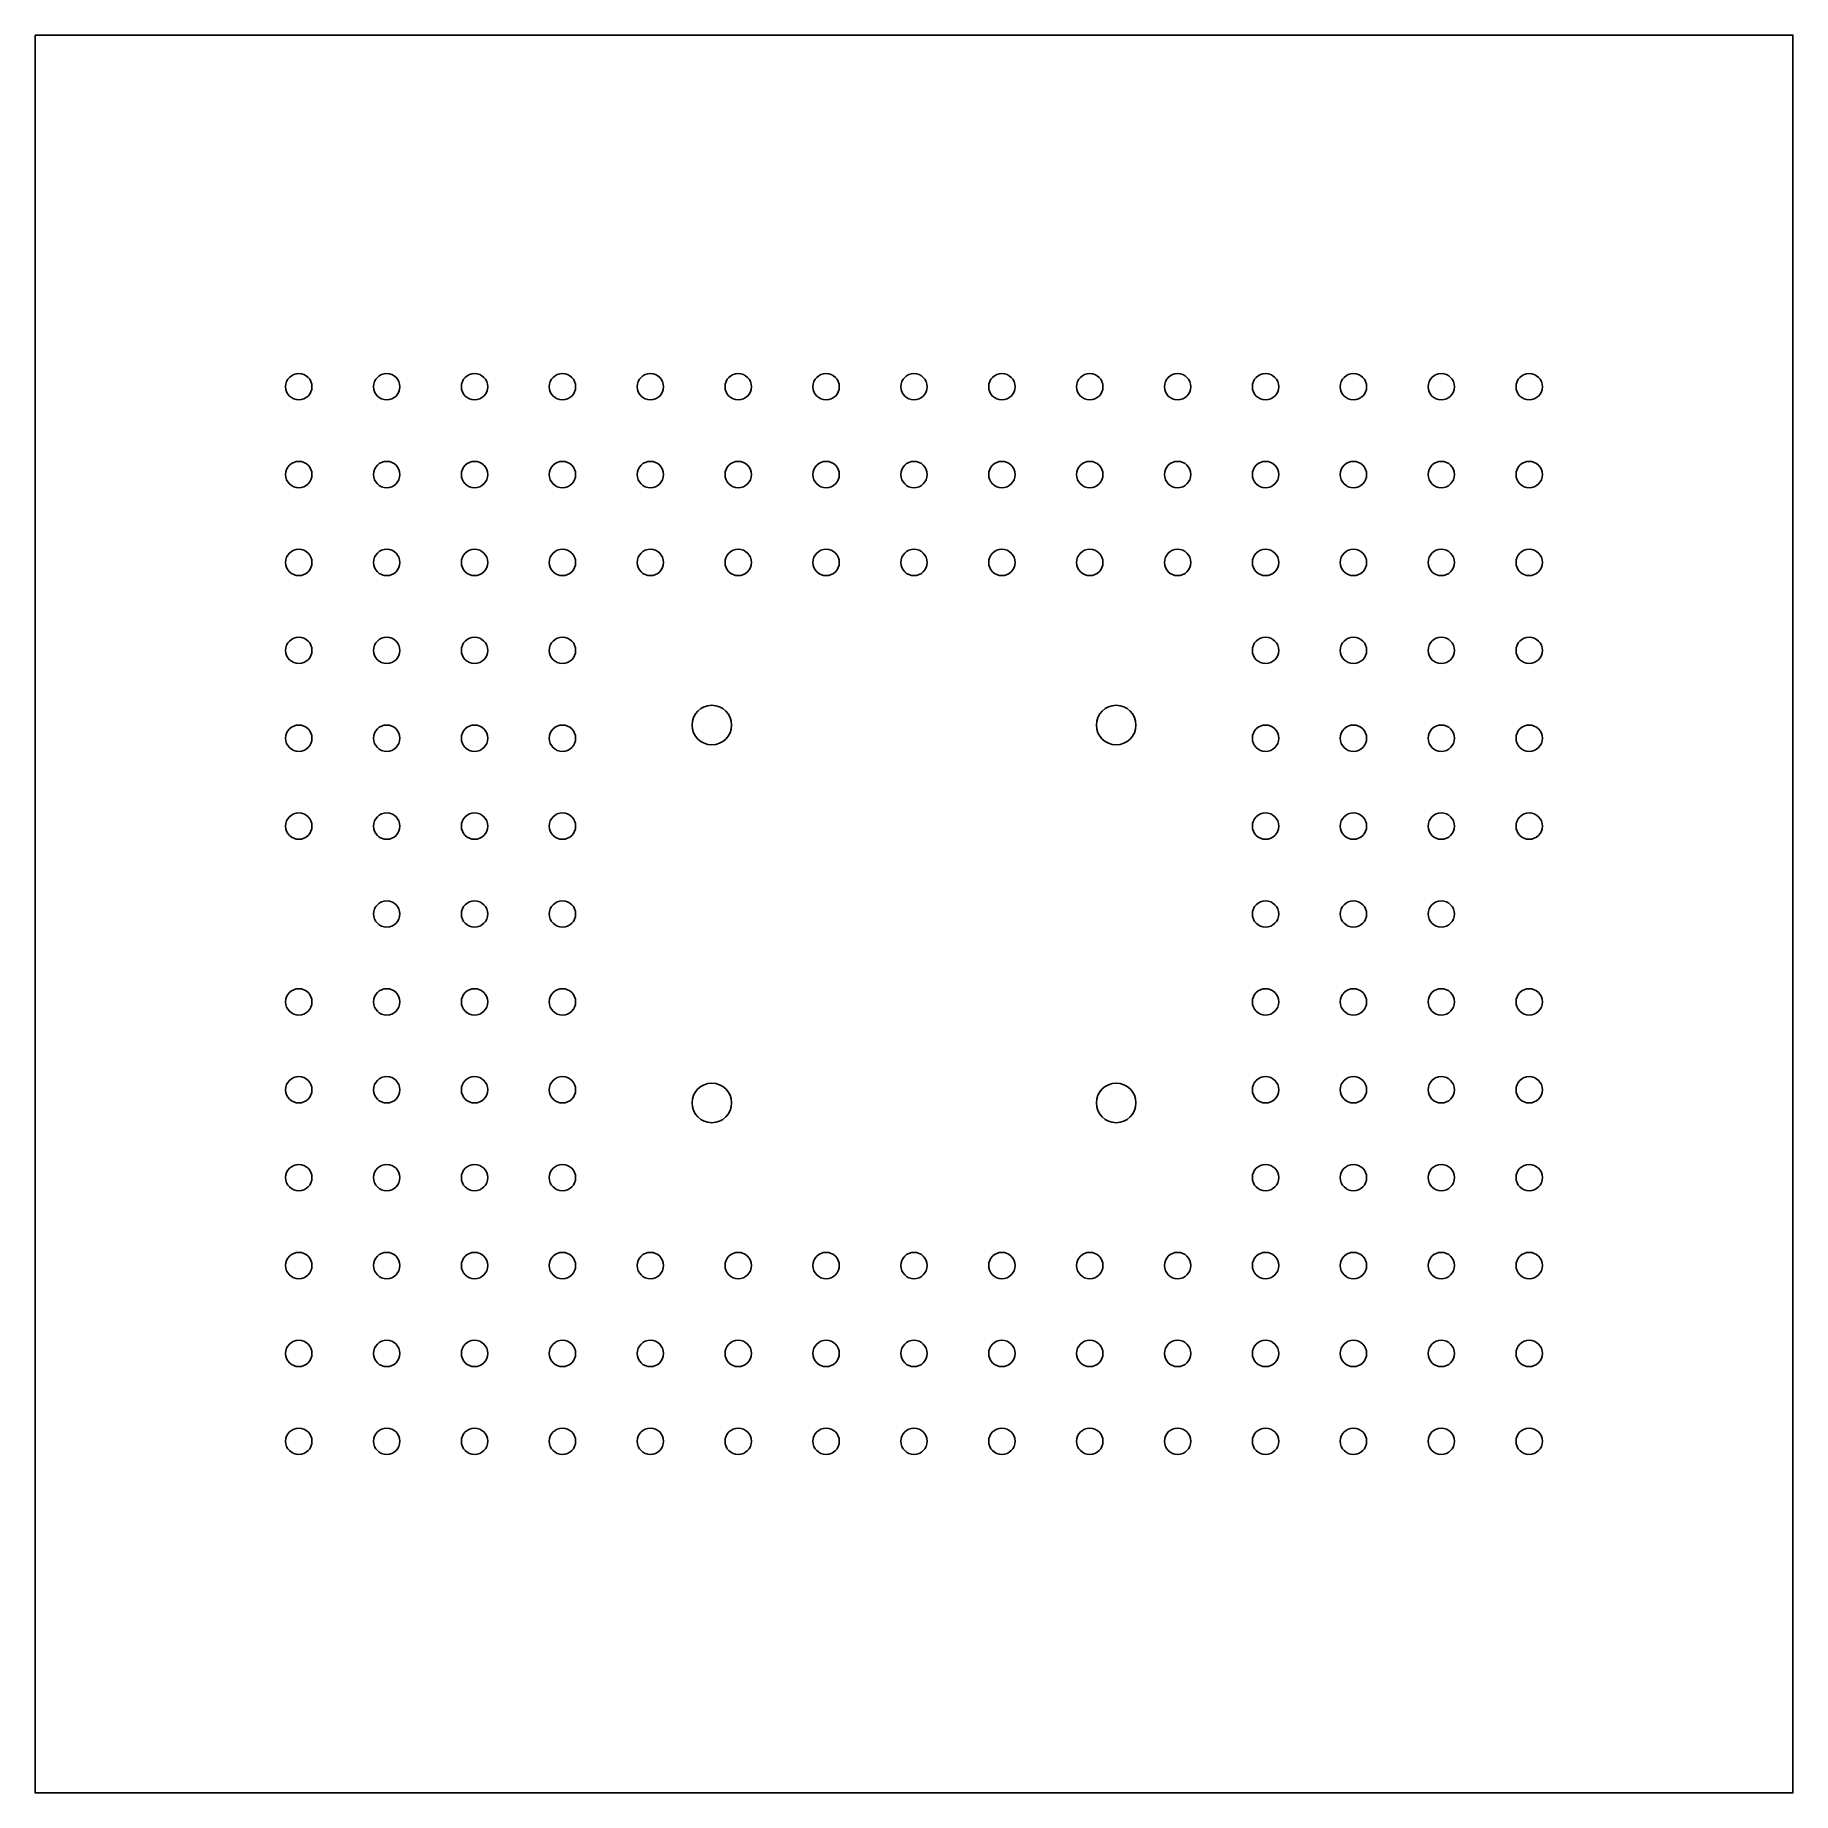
# Model space of a CAD drawing. Header units: millimetres. Extents: x 0 to 200, y -200 to 0.
import ezdxf

# ---------------------------------------------------------------- set-up
doc = ezdxf.new("R2010")
doc.units = ezdxf.units.MM

msp = doc.modelspace()

# ---------------------------------------------------------------- linework, layer by layer
msp.add_lwpolyline([(0, 0), (200, 0), (200, -200), (0, -200), (0, 0)], close=True)
for centre, radius in [((30, -40), 1.5), ((40, -40), 1.5), ((50, -40), 1.5), ((60, -40), 1.5), ((70, -40), 1.5), ((80, -40), 1.5), ((80, -40), 1.5), ((90, -40), 1.5), ((100, -40), 1.5), ((110, -40), 1.5), ((120, -40), 1.5), ((130, -40), 1.5), ((140, -40), 1.5), ((150, -40), 1.5), ((160, -40), 1.5), ((170, -40), 1.5), ((30, -50), 1.5), ((40, -50), 1.5), ((50, -50), 1.5), ((60, -50), 1.5), ((70, -50), 1.5), ((80, -50), 1.5), ((80, -50), 1.5), ((90, -50), 1.5), ((100, -50), 1.5), ((110, -50), 1.5), ((120, -50), 1.5), ((130, -50), 1.5), ((140, -50), 1.5), ((140, -50), 1.5), ((150, -50), 1.5), ((150, -50), 1.5), ((160, -50), 1.5), ((160, -50), 1.5), ((170, -50), 1.5), ((170, -50), 1.5), ((30, -60), 1.5), ((40, -60), 1.5), ((50, -60), 1.5), ((60, -60), 1.5), ((70, -60), 1.5), ((80, -60), 1.5), ((80, -60), 1.5), ((90, -60), 1.5), ((100, -60), 1.5), ((110, -60), 1.5), ((120, -60), 1.5), ((130, -60), 1.5), ((140, -60), 1.5), ((150, -60), 1.5), ((160, -60), 1.5), ((170, -60), 1.5), ((30, -70), 1.5), ((40, -70), 1.5), ((50, -70), 1.5), ((60, -70), 1.5), ((140, -70), 1.5), ((150, -70), 1.5), ((160, -70), 1.5), ((170, -70), 1.5), ((77, -78.5), 2.25), ((123, -78.5), 2.25), ((30, -80), 1.5), ((40, -80), 1.5), ((50, -80), 1.5), ((60, -80), 1.5), ((140, -80), 1.5), ((140, -80), 1.5), ((150, -80), 1.5), ((150, -80), 1.5), ((160, -80), 1.5), ((160, -80), 1.5), ((170, -80), 1.5), ((170, -80), 1.5), ((30, -90), 1.5), ((30, -90), 1.5), ((40, -90), 1.5), ((40, -90), 1.5), ((50, -90), 1.5), ((50, -90), 1.5), ((60, -90), 1.5), ((60, -90), 1.5), ((140, -90), 1.5), ((150, -90), 1.5), ((160, -90), 1.5), ((170, -90), 1.5), ((40, -100), 1.5), ((50, -100), 1.5), ((60, -100), 1.5), ((140, -100), 1.5), ((150, -100), 1.5), ((160, -100), 1.5), ((30, -110), 1.5), ((40, -110), 1.5), ((50, -110), 1.5), ((60, -110), 1.5), ((140, -110), 1.5), ((140, -110), 1.5), ((150, -110), 1.5), ((150, -110), 1.5), ((160, -110), 1.5), ((160, -110), 1.5), ((170, -110), 1.5), ((170, -110), 1.5), ((30, -120), 1.5), ((30, -120), 1.5), ((40, -120), 1.5), ((40, -120), 1.5), ((50, -120), 1.5), ((50, -120), 1.5), ((60, -120), 1.5), ((60, -120), 1.5), ((77, -121.5), 2.25), ((123, -121.5), 2.25), ((140, -120), 1.5), ((150, -120), 1.5), ((160, -120), 1.5), ((170, -120), 1.5), ((30, -130), 1.5), ((40, -130), 1.5), ((50, -130), 1.5), ((60, -130), 1.5), ((140, -130), 1.5), ((150, -130), 1.5), ((160, -130), 1.5), ((170, -130), 1.5), ((30, -140), 1.5), ((40, -140), 1.5), ((50, -140), 1.5), ((60, -140), 1.5), ((70, -140), 1.5), ((80, -140), 1.5), ((90, -140), 1.5), ((100, -140), 1.5), ((110, -140), 1.5), ((120, -140), 1.5), ((120, -140), 1.5), ((130, -140), 1.5), ((140, -140), 1.5), ((150, -140), 1.5), ((160, -140), 1.5), ((170, -140), 1.5), ((30, -150), 1.5), ((30, -150), 1.5), ((40, -150), 1.5), ((40, -150), 1.5), ((50, -150), 1.5), ((50, -150), 1.5), ((60, -150), 1.5), ((60, -150), 1.5), ((70, -150), 1.5), ((80, -150), 1.5), ((90, -150), 1.5), ((100, -150), 1.5), ((110, -150), 1.5), ((120, -150), 1.5), ((120, -150), 1.5), ((130, -150), 1.5), ((140, -150), 1.5), ((150, -150), 1.5), ((160, -150), 1.5), ((170, -150), 1.5), ((30, -160), 1.5), ((40, -160), 1.5), ((50, -160), 1.5), ((60, -160), 1.5), ((70, -160), 1.5), ((80, -160), 1.5), ((90, -160), 1.5), ((100, -160), 1.5), ((110, -160), 1.5), ((120, -160), 1.5), ((120, -160), 1.5), ((130, -160), 1.5), ((140, -160), 1.5), ((150, -160), 1.5), ((160, -160), 1.5), ((170, -160), 1.5)]:
    msp.add_circle(centre, radius)

doc.saveas('drawing.dxf')
